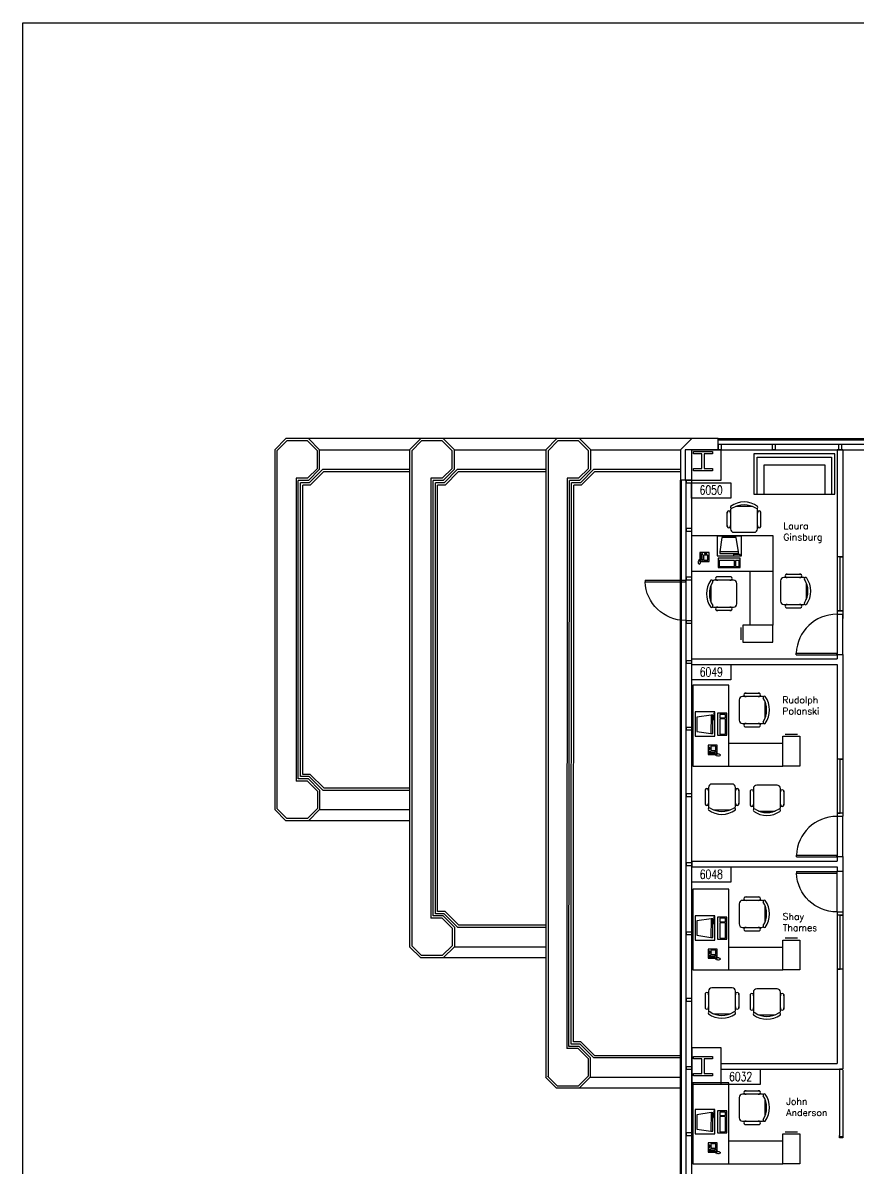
# Model space of a CAD drawing. Header units: inches. Extents: x 619 to 14864, y 611 to 3754.
# Drawn here: x 4397 to 5140, y 2735 to 3754 of the extents above; entities that cross this region are included whole.
import ezdxf
from ezdxf.enums import TextEntityAlignment as Align

# ---------------------------------------------------------------- set-up
doc = ezdxf.new("R2010")
doc.units = ezdxf.units.IN
doc.header["$MEASUREMENT"] = 0
doc.layers.get('0').update_dxf_attribs({"linetype": 'CONTINUOUS'})
for name, color, linetype in [('CHAIRS', 4, 'CONTINUOUS'), ('CPU', 6, 'CONTINUOUS'), ('E-B-FURR', 6, 'CONTINUOUS'), ('E-B-GLAZ', 8, 'CONTINUOUS'), ('E-B-MULL', 8, 'CONTINUOUS'), ('E-B-SHEL', 2, 'CONTINUOUS'), ('E-C-HEAD', 5, 'CONTINUOUS'), ('E-F-DOOR', 3, 'CONTINUOUS'), ('E-F-SILL', 8, 'CONTINUOUS'), ('E-F-TERR', 4, 'CONTINUOUS'), ('E-S-COLM', 8, 'CONTINUOUS'), ('EMPLOYEE', 1, 'CONTINUOUS'), ('Frame', 10, 'CONTINUOUS'), ('FURNITURE', 3, 'CONTINUOUS'), ('PANELS_201', 6, 'CONTINUOUS'), ('PHONES', 4, 'CONTINUOUS'), ('RMNUM', 40, 'CONTINUOUS')]:
    doc.layers.add(name, color=color, linetype=linetype)
doc.styles.add('ARCHITXT', font='simplex.shx')
doc.styles.add('ROMANS', font='romans', dxfattribs={"width": 0.75, "height": 8})

# ---------------------------------------------------------------- blocks, each defined once
blk = doc.blocks.new('DR-36')
for p, q in [((0, 36), (0, 0)), ((0, 36), (1.5, 36)), ((1.5, 36), (1.5, 0)), ((0, 0), (1.5, 0))]:
    blk.add_line(p, q)
blk.add_arc((0, 0), 36, 0, 87.6141)
blk = doc.blocks.new('RMNUM')
at = {"layer": 'RMNUM'}
blk.add_lwpolyline([(-16.33354, 6.674702), (18.388073, 6.674702), (18.388073, -6.982766), (-16.33354, -6.982766), (-16.33354, 6.674702)], dxfattribs=at)
at = {"layer": 'RMNUM', "style": 'ROMANS', "width": 0.75}
blk.add_attdef('NUMBER', text='', height=8, dxfattribs=at).set_placement((1.027267, 0.114097), align=Align.MIDDLE_CENTER)
blk = doc.blocks.new('RECTANG')
for p, q in [((1, 1), (0, 1)), ((0, 1), (0, 0)), ((1, 0), (1, 1)), ((0, 0), (1, 0))]:
    blk.add_line(p, q)
blk = doc.blocks.new('FNPHONE')
for p, q in [((-9.1, 0.2), (-9.7, 0)), ((-8.9, 0.6), (-9.5, 0.4)), ((-8.7, 1), (-9.3, 0.8)), ((-8.5, 1.4), (-9.1, 1.2)), ((-8.3, 1.8), (-8.9, 1.6)), ((-7.1, 0.6), (-7.5, -0.6)), ((-7.3, 6.5), (-7.3, 1.5)), ((-6.3, 6.5), (-6.3, 1.5)), ((-3.9, 4.8), (-3.9, 4.8)), ((-3.9, 3.9), (-3.9, 3.9)), ((-3.9, 3), (-3.9, 3)), ((-3.9, 2), (-3.9, 2)), ((-2.9, 4.8), (-2.9, 4.8)), ((-2.9, 3.9), (-2.9, 3.9)), ((-2.9, 3), (-2.9, 3)), ((-2.9, 2), (-2.9, 2)), ((-2, 4.8), (-2, 4.8)), ((-2, 3.9), (-2, 3.9)), ((-2, 3), (-2, 3)), ((-2, 2), (-2, 2)), ((-9.3, -0.2), (-9.9, -0.4)), ((-9.3, -0.6), (-9.9, -0.8)), ((-9.3, -1), (-9.9, -1.2)), ((-9.3, -1.4), (-9.9, -1.6)), ((-9.1, -1.8), (-9.7, -2)), ((-8.9, -2.2), (-9.5, -2.4)), ((-8.4, -2.5), (-9, -2.7)), ((-7.9, -2), (-8.5, -2.2)), ((-7.7, -1.6), (-8.3, -1.8)), ((-7.5, -1.2), (-8.1, -1.4)), ((-7.3, -0.8), (-7.9, -1))]:
    blk.add_line(p, q)
for centre, start, end in [((-6.8, 6.5), 298.4915, 241.5085), ((-6.8, 1.5), 118.4915, 61.5085)]:
    blk.add_arc(centre, 1.05, start, end)
for p, xscale, yscale, zscale in [((-8.2, 0), 8.20528234483245, 8.104073169521023, 8.20528234483245), ((-4.8, 1.3), 3.75, 4.375, 3.75), ((-4, 6.7), 2.03125, 0.46875, 2.03125)]:
    blk.add_blockref('RECTANG', p, dxfattribs=dict(xscale=xscale, yscale=yscale, zscale=zscale))
blk = doc.blocks.new('DESK3')
for p, q in [((72, 0), (0, 0)), ((0, 0), (0, -80)), ((72, -32), (72, 0)), ((0, -32), (72, -32)), ((20, -80), (20, -32)), ((0, -80), (20, -80))]:
    blk.add_line(p, q)
blk = doc.blocks.new('FC15X27A')
for p, q in [((7.53125, 0), (-7.53125, 0)), ((-7.53125, 0), (-7.53125, -26.5)), ((7.53125, -26.5), (7.53125, 0)), ((-7.53125, -26.5), (7.53125, -26.5)), ((-5.53125, -28.5), (5.53125, -28.5))]:
    blk.add_line(p, q)
blk = doc.blocks.new('IBMAT', base_point=(61, 306))
for p, q in [((75, 307), (75, 306)), ((81, 307), (75, 307)), ((81, 306), (81, 307))]:
    blk.add_line(p, q)
at = {"xscale": 21, "yscale": 17, "zscale": 21}
blk.add_blockref('RECTANG', (61, 306), dxfattribs=at)
blk = doc.blocks.new('KEYBOARD', base_point=(60, 294))
for p, xscale, yscale, zscale in [((60, 294), 19, 8, 19), ((61, 295), 13, 5, 13), ((75, 295), 3, 5, 3)]:
    blk.add_blockref('RECTANG', p, dxfattribs=dict(xscale=xscale, yscale=yscale, zscale=zscale))
blk = doc.blocks.new('COMPUTER')
for p, q in [((-6.6, 16.2), (-8.5, 3.5)), ((6.1, 16.2), (-6.6, 16.2)), ((8, 3.5), (6.1, 16.2)), ((-8.5, 3.5), (-8.5, 2)), ((8, 3.5), (-8.5, 3.5)), ((-8.5, 2), (8, 2)), ((8, 2), (8, 3.5))]:
    blk.add_line(p, q)
at = {"xscale": 1.033846153846154, "yscale": 1.033846153846154, "zscale": 1.033846153846154}
for name, p in [('IBMAT', (-10.9, 0)), ('KEYBOARD', (-10, -10.5))]:
    blk.add_blockref(name, p, dxfattribs=at)
blk = doc.blocks.new('CHAIR7')
for p, q in [((20, 12), (3, 12)), ((5.1, 15), (17.9, 15)), ((0, 9), (0, -9)), ((23, -7.4), (23, 7.4)), ((3, -12), (20, -12)), ((5.1, -15), (17.9, -15))]:
    blk.add_line(p, q)
for centre, radius, start, end in [((3, 9), 3, 90, 180), ((5.6, 13.5), 1.56, 73.7398, 286.2602), ((17.4, 13.5), 1.56, 253.7398, 106.2602), ((20, 9), 3, 62.4156, 90), ((22.3, 11.1), 1.1, 53.3099, 212.0274), ((4.8, 0), 19.6, 327.5758, 32.4242), ((7, 0), 20, 323.1301, 36.8699), ((3, -9), 3, 180, 270), ((5.6, -13.5), 1.56, 73.7398, 286.2602), ((17.4, -13.5), 1.56, 253.7398, 106.2602), ((20, -9), 3, 270, 297.5844), ((22.3, -11.1), 1.1, 147.9726, 306.6901)]:
    blk.add_arc(centre, radius, start, end)
blk = doc.blocks.new('SOFA2')
for p, q in [((-36, 0), (-36, -36)), ((36, 0), (-36, 0)), ((36, -36), (36, 0)), ((-33, -36), (-33, -3)), ((-33, -3), (33, -3)), ((-27, -36), (-27, -10)), ((-27, -10), (27, -10)), ((27, -10), (27, -36)), ((33, -3), (33, -36)), ((-36, -36), (36, -36))]:
    blk.add_line(p, q)

msp = doc.modelspace()

# ---------------------------------------------------------------- linework, layer by layer
at = {"layer": 'E-B-FURR'}
for p, q in [((5016.2, 3374), (5348.2, 3374)), ((5121.7, 3374), (5121.7, 3224)), ((5126.7, 3374), (5121.7, 3374)), ((5126.7, 3374), (5126.7, 3224)), ((4992.3, 2716), (4992.3, 3347)), ((5121.7, 3230.8), (5126.7, 3230.8)), ((5121.7, 3227.8), (5126.7, 3227.8)), ((5121.7, 3191.8), (5121.7, 3188)), ((5121.7, 3191.8), (5126.7, 3191.8)), ((5126.7, 3191.8), (5126.7, 3048.1)), ((4992.3, 3188), (5121.7, 3188)), ((4992.3, 3182.9), (4992.3, 3187.9)), ((4992.3, 3183), (5121.7, 3183)), ((5121.7, 3183), (5121.7, 3048.1)), ((5121.7, 3048.1), (5126.7, 3048.1)), ((4992.3, 3008), (5121.7, 3008)), ((4992.3, 3007.9), (4992.3, 3002.9)), ((5121.7, 3012.1), (5126.7, 3012.1)), ((5121.7, 3012.1), (5121.7, 3008)), ((5126.7, 3012.1), (5126.7, 2999.1)), ((4992.3, 3003), (5121.7, 3003)), ((5121.7, 3003), (5121.7, 2999.1)), ((5121.7, 2999.1), (5126.7, 2999.1)), ((5121.6, 2963.1), (5126.6, 2963.1)), ((5121.7, 2963.1), (5121.7, 2828)), ((5121.7, 2963.1), (5126.7, 2963.1)), ((5126.7, 2963.1), (5126.7, 2823)), ((5018.3, 2828), (5121.7, 2828)), ((5018.3, 2823), (5126.7, 2823)), ((4992.3, 2809.7), (5018.3, 2809.7))]:
    msp.add_line(p, q, dxfattribs=at)
msp.add_lwpolyline([(5018.3, 3374), (4986.3, 3374), (4986.3, 3347), (5018.3, 3347)], close=True, dxfattribs=at)
for points in [[(5018.3, 2842), (4992.3, 2842), (4992.3, 2809.7)], [(5018.3, 2809.7), (5018.3, 2842)]]:
    msp.add_lwpolyline(points, dxfattribs=at)
at = {"layer": 'E-B-GLAZ'}
for p, q in [((5016.2, 3384), (5348.2, 3384)), ((5016.2, 3383), (5348.2, 3383)), ((5016.2, 3379), (5348.2, 3379)), ((4982.2, 2716), (4982.2, 3347.1)), ((4983.2, 2716), (4983.2, 3347.1)), ((4987.2, 2716), (4987.2, 3347)), ((4982.2, 2806), (4882.2, 2806))]:
    msp.add_line(p, q, dxfattribs=at)
for points in [[(5126.7, 3230.8), (5121.7, 3230.8), (5124.4, 3230.8), (5124.4, 3278.8), (5126.7, 3278.8), (5121.7, 3278.8)], [(5126.7, 3050.9), (5121.7, 3050.9), (5124.4, 3050.9), (5124.4, 3098.9), (5126.7, 3098.9), (5121.7, 3098.9)], [(5126.7, 2912.1), (5121.7, 2912.1), (5124.4, 2912.1), (5124.4, 2960.1), (5126.7, 2960.1), (5121.7, 2960.1)]]:
    msp.add_lwpolyline(points, dxfattribs=at)
at = {"layer": 'E-B-MULL'}
for points in [[(5018.3, 3379), (5018.3, 3374), (5016.1, 3374), (5016.1, 3379)], [(5066.5, 3379), (5066.5, 3374), (5064.2, 3374), (5064.2, 3379)], [(5125.5, 3379), (5125.5, 3374), (5123.2, 3374), (5123.2, 3379)], [(4987.2, 3344.8), (4992.2, 3344.8), (4992.2, 3347), (4987.2, 3347)], [(4987.2, 3301.8), (4992.2, 3301.8), (4992.2, 3304), (4987.2, 3304)], [(4987.2, 3258.5), (4992.2, 3258.5), (4992.2, 3260.8), (4987.2, 3260.8)], [(4987.2, 3219.8), (4992.2, 3219.8), (4992.2, 3222), (4987.2, 3222)], [(4987.2, 3184.2), (4992.2, 3184.2), (4992.2, 3186.4), (4987.2, 3186.4)], [(4987.2, 3124.9), (4992.2, 3124.9), (4992.2, 3127.1), (4987.2, 3127.1)], [(4987.2, 3065.7), (4992.2, 3065.7), (4992.2, 3067.9), (4987.2, 3067.9)], [(4987.2, 3004.3), (4992.2, 3004.3), (4992.2, 3006.5), (4987.2, 3006.5)], [(4987.2, 2942.8), (4992.2, 2942.8), (4992.2, 2945), (4987.2, 2945)], [(4987.2, 2883.6), (4992.2, 2883.6), (4992.2, 2885.9), (4987.2, 2885.9)], [(4987.2, 2822.9), (4992.2, 2822.9), (4992.2, 2825.2), (4987.2, 2825.2)], [(4987.2, 2764.1), (4992.2, 2764.1), (4992.2, 2766.3), (4987.2, 2766.3)]]:
    msp.add_lwpolyline(points, close=True, dxfattribs=at)
at = {"layer": 'E-B-SHEL'}
for p, q in [((4992.3, 3384), (4982.2, 3374)), ((5015.9, 3384), (4991.9, 3384)), ((5015.9, 3374), (5015.9, 3384)), ((4982.2, 3374), (4982.2, 3347.1)), ((5016.2, 3374), (4988.2, 3374)), ((5016.2, 3374), (4988.6, 3374)), ((4992.2, 3347.1), (4992.2, 3374)), ((4992.2, 3374), (5018.4, 3374)), ((4992.2, 3347.1), (4982.2, 3347.1))]:
    msp.add_line(p, q, dxfattribs=at)
at = {"layer": 'E-C-HEAD'}
for p, q in [((4987.2, 3222.4), (4987.2, 3258.4)), ((5121.7, 3227.4), (5121.7, 3191.4)), ((5126.7, 3191.4), (5126.7, 3227.4)), ((5121.6, 3047.8), (5121.6, 3011.8)), ((5126.6, 3011.8), (5126.6, 3047.8)), ((5121.7, 2962.9), (5121.7, 2998.9)), ((5126.7, 2998.9), (5126.7, 2962.9))]:
    msp.add_line(p, q, dxfattribs=at)
at = {"layer": 'E-F-SILL'}
msp.add_lwpolyline([(4992.2, 2819), (4992.2, 2819), (4992.2, 2819)], dxfattribs=at)
at = {"layer": 'E-F-TERR'}
for p, q in [((4621.2, 3374.1), (4631.1, 3384)), ((4631.1, 3384), (4621.2, 3374.1)), ((4651.1, 3384), (4631.1, 3384)), ((4651.1, 3384), (4631.1, 3384)), ((4641.6, 3384), (4631.1, 3384)), ((4752.4, 3384), (4646.8, 3384)), ((4661.2, 3374), (4651.2, 3384)), ((4741.2, 3374.1), (4751.1, 3384)), ((4751.1, 3384), (4741.2, 3374.1)), ((4761.6, 3384), (4751.1, 3384)), ((4771.1, 3384), (4751.1, 3384)), ((4771.1, 3384), (4751.1, 3384)), ((4992.3, 3384), (4766.7, 3384)), ((4781.2, 3374), (4771.2, 3384)), ((4872.3, 3384), (4862.4, 3374.1)), ((4862.4, 3374.1), (4872.3, 3384)), ((4892.3, 3384), (4872.3, 3384)), ((4892.3, 3384), (4872.3, 3384)), ((4882.8, 3384), (4872.3, 3384)), ((4902.4, 3374), (4892.4, 3384)), ((4621.2, 3374.1), (4621.2, 3053.9)), ((4632, 3382), (4623.2, 3373.2)), ((4623.2, 3373.2), (4623.2, 3054.8)), ((4650.4, 3382), (4632, 3382)), ((4659.2, 3373.2), (4650.4, 3382)), ((4659.2, 3357.5), (4659.2, 3373.2)), ((4661.2, 3374), (4741.2, 3374)), ((4661.2, 3356.7), (4661.2, 3374)), ((4741.2, 3374.1), (4741.2, 2931.9)), ((4751.9, 3382), (4743.2, 3373.2)), ((4743.2, 3373.2), (4743.2, 2932.8)), ((4770.3, 3382), (4751.9, 3382)), ((4779.2, 3373.2), (4770.3, 3382)), ((4779.2, 3357.5), (4779.2, 3373.2)), ((4781.2, 3374), (4862.4, 3374)), ((4781.2, 3356.7), (4781.2, 3374)), ((4862.4, 3374.1), (4862.4, 2815.6)), ((4873.1, 3382), (4864.4, 3373.2)), ((4864.4, 3373.2), (4864.4, 2816.4)), ((4891.5, 3382), (4873.1, 3382)), ((4900.4, 3373.2), (4891.5, 3382)), ((4900.4, 3357.5), (4900.4, 3373.2)), ((4902.4, 3374), (4982.3, 3374)), ((4902.4, 3356.7), (4902.4, 3374)), ((4650.4, 3348.7), (4659.2, 3357.5)), ((4651.2, 3346.7), (4661.2, 3356.7)), ((4652, 3344.7), (4664, 3356.7)), ((4652.9, 3342.7), (4664.9, 3354.7)), ((4664, 3356.7), (4741.2, 3356.7)), ((4664.9, 3354.7), (4741.2, 3354.7)), ((4770.3, 3348.7), (4779.2, 3357.5)), ((4771.2, 3346.7), (4781.2, 3356.7)), ((4772, 3344.7), (4784, 3356.7)), ((4772.8, 3342.7), (4784.8, 3354.7)), ((4784, 3356.7), (4862.4, 3356.7)), ((4784.8, 3354.7), (4862.4, 3354.7)), ((4891.5, 3348.7), (4900.4, 3357.5)), ((4892.4, 3346.7), (4902.4, 3356.7)), ((4893.2, 3344.7), (4905.2, 3356.7)), ((4894, 3342.7), (4906, 3354.7)), ((4905.2, 3356.7), (4982.2, 3356.7)), ((4906, 3354.7), (4982.2, 3354.7)), ((4640.2, 3348.7), (4640.2, 3079.3)), ((4650.4, 3348.7), (4640.2, 3348.7)), ((4642.2, 3081.3), (4642.2, 3346.7)), ((4651.2, 3346.7), (4642.2, 3346.7)), ((4644.2, 3083.3), (4644.2, 3344.7)), ((4652, 3344.7), (4644.2, 3344.7)), ((4646.2, 3085.3), (4646.2, 3342.7)), ((4652.9, 3342.7), (4646.2, 3342.7)), ((4760.2, 3348.7), (4760.2, 2957.3)), ((4770.3, 3348.7), (4760.2, 3348.7)), ((4762.2, 2959.3), (4762.2, 3346.7)), ((4771.2, 3346.7), (4762.2, 3346.7)), ((4764.2, 2961.3), (4764.2, 3344.7)), ((4772, 3344.7), (4764.2, 3344.7)), ((4766.2, 2963.3), (4766.2, 3342.7)), ((4772.8, 3342.7), (4766.2, 3342.7)), ((4881.4, 3348.7), (4881.1, 2841.3)), ((4891.5, 3348.7), (4881.4, 3348.7)), ((4883, 2843.3), (4883.4, 3346.7)), ((4892.4, 3346.7), (4883.4, 3346.7)), ((4885, 2845.3), (4885.4, 3344.7)), ((4893.2, 3344.7), (4885.4, 3344.7)), ((4887, 2847.3), (4887.4, 3342.7)), ((4894, 3342.7), (4887.4, 3342.7)), ((4650.4, 3079.3), (4640.2, 3079.3)), ((4651.2, 3081.3), (4642.2, 3081.3)), ((4652, 3083.3), (4644.2, 3083.3)), ((4652.9, 3085.3), (4646.2, 3085.3)), ((4650.4, 3079.3), (4659.2, 3070.5)), ((4651.2, 3081.3), (4661.2, 3071.3)), ((4652, 3083.3), (4664, 3071.3)), ((4652.9, 3085.3), (4664.9, 3073.3)), ((4659.2, 3070.5), (4659.2, 3054.8)), ((4661.2, 3071.3), (4661.2, 3054)), ((4664, 3071.3), (4741.2, 3071.3)), ((4664.9, 3073.3), (4741.2, 3073.3)), ((4621.2, 3053.9), (4631.1, 3044)), ((4631.1, 3044), (4621.2, 3053.9)), ((4632, 3046), (4623.2, 3054.8)), ((4659.2, 3054.8), (4650.4, 3046)), ((4661.2, 3054), (4651.2, 3044)), ((4661.2, 3054), (4741.2, 3054)), ((4651.1, 3044), (4631.1, 3044)), ((4651.1, 3044), (4631.1, 3044)), ((4641.6, 3044), (4631.1, 3044)), ((4650.4, 3046), (4632, 3046)), ((4741.2, 3044), (4646.8, 3044)), ((4770.3, 2957.3), (4760.2, 2957.3)), ((4771.2, 2959.3), (4762.2, 2959.3)), ((4772, 2961.3), (4764.2, 2961.3)), ((4772.8, 2963.3), (4766.2, 2963.3)), ((4770.3, 2957.3), (4779.2, 2948.5)), ((4771.2, 2959.3), (4781.2, 2949.3)), ((4772, 2961.3), (4784, 2949.3)), ((4772.8, 2963.3), (4784.8, 2951.3)), ((4779.2, 2948.5), (4779.2, 2932.8)), ((4781.2, 2949.3), (4781.2, 2932)), ((4784, 2949.3), (4862.4, 2949.3)), ((4784.8, 2951.3), (4862.4, 2951.3)), ((4751.1, 2922), (4741.2, 2931.9)), ((4751.9, 2924), (4743.2, 2932.8)), ((4779.2, 2932.8), (4770.3, 2924)), ((4781.2, 2932), (4771.2, 2922)), ((4781.2, 2932), (4862.4, 2932)), ((4771.1, 2922), (4751.1, 2922)), ((4771.1, 2922), (4751.1, 2922)), ((4770.3, 2924), (4751.9, 2924)), ((4862.4, 2922), (4766.7, 2922)), ((4892, 2843.3), (4883, 2843.3)), ((4892.9, 2845.3), (4885, 2845.3)), ((4893.7, 2847.3), (4887, 2847.3)), ((4892, 2843.3), (4902, 2833.3)), ((4892.9, 2845.3), (4904.9, 2833.3)), ((4893.7, 2847.3), (4905.7, 2835.3)), ((4891.2, 2841.3), (4881.1, 2841.3)), ((4891.2, 2841.3), (4900, 2832.5)), ((4902, 2833.3), (4902, 2816)), ((4904.9, 2833.3), (4983.3, 2833.3)), ((4905.7, 2835.3), (4983.3, 2835.3)), ((4900, 2832.5), (4900, 2816.8)), ((4872, 2806), (4862, 2815.9)), ((4872.8, 2808), (4864, 2816.7)), ((4900, 2816.8), (4891.2, 2808)), ((4902, 2816), (4892, 2806)), ((4902, 2816), (4983.3, 2816)), ((4892, 2806), (4872, 2806)), ((4892, 2806), (4872, 2806)), ((4891.2, 2808), (4872.8, 2808)), ((4983.3, 2806), (4887.6, 2806))]:
    msp.add_line(p, q, dxfattribs=at)
at = {"layer": 'E-S-COLM'}
for points in [[(4993.8, 3370.5), (4993.8, 3372.5), (5010.8, 3372.5), (5010.8, 3370.5), (5003.3, 3370.5), (5003.3, 3357.5), (5010.8, 3357.5), (5010.8, 3355.5), (4993.8, 3355.5), (4993.8, 3357.5), (5001.3, 3357.5), (5001.3, 3370.5)], [(4993.7, 2832.2), (4993.7, 2834.2), (5010.7, 2834.2), (5010.7, 2832.2), (5003.2, 2832.2), (5003.2, 2819.2), (5010.7, 2819.2), (5010.7, 2817.2), (4993.7, 2817.2), (4993.7, 2819.2), (5001.2, 2819.2), (5001.2, 2832.2)]]:
    msp.add_lwpolyline(points, close=True, dxfattribs=at)
at = {"layer": 'Frame', "lineweight": -3}
msp.add_lwpolyline([(4397.2, 3753.9), (7341.3, 3753.9), (7341.3, 610.7), (4397.2, 610.7)], close=True, dxfattribs=at)
at = {"layer": 'PANELS_201', "linetype": 'Continuous'}
for points in [[(5126.7, 2823), (5123.7, 2823), (5123.7, 2823.2), (5126.7, 2823.2), (5126.7, 2823)], [(5123.7, 2822), (5123.7, 2764)], [(5126.7, 2822), (5126.7, 2764)], [(5126.7, 2764), (5126.7, 2763), (5126.7, 2762), (5123.7, 2762), (5123.7, 2764)], [(5123.7, 2763), (5126.7, 2763)]]:
    msp.add_lwpolyline(points, dxfattribs=at)

# ---------------------------------------------------------------- block references
for p, values in [((5008.5, 3338.1), {'NUMBER': '6050'}), ((5008.6, 3176.3), {'NUMBER': '6049'}), ((5008.6, 2996.3), {'NUMBER': '6048'}), ((5034.7, 2816.3), {'NUMBER': '6032'})]:
    msp.add_blockref('RMNUM', p).add_auto_attribs(values)
at = {"layer": 'CHAIRS', "lineweight": -3}
for p, rotation in [((5038.8, 3300.7), 90), ((5032.3, 3246), 180), ((5019.1, 3076.7), 270), ((5059.1, 3075.7), 270), ((5019.1, 2895.3), 270), ((5059.1, 2894.4), 270)]:
    msp.add_blockref('CHAIR7', p, dxfattribs=dict(at, rotation=rotation))
for p in [(5071.2, 3248.4), (5034.5, 3142.6), (5034.5, 2961.2), (5034.5, 2788.8)]:
    msp.add_blockref('CHAIR7', p, dxfattribs=at)
at = {"layer": 'CPU', "lineweight": -3}
msp.add_blockref('COMPUTER', (5025.7, 3279.8), dxfattribs=at)
at = {"layer": 'CPU', "lineweight": -3, "rotation": 89.84054487573727}
for p in [(5012.9, 3130.1), (5012.9, 2948.7), (5012.9, 2776.3)]:
    msp.add_blockref('COMPUTER', p, dxfattribs=at)
at = {"layer": 'E-F-DOOR', "xscale": -1, "rotation": 90}
for p in [(4986.7, 3258.2), (5121.4, 2998.9)]:
    msp.add_blockref('DR-36', p, dxfattribs=at)
at = {"layer": 'E-F-DOOR', "rotation": 90}
for p in [(5121.2, 3191.7), (5121.3, 3011.9)]:
    msp.add_blockref('DR-36', p, dxfattribs=at)
at = {"layer": 'FURNITURE', "lineweight": -3}
msp.add_blockref('SOFA2', (5083.6, 3370.6), dxfattribs=at)
at = {"layer": 'FURNITURE', "lineweight": -3, "xscale": -1}
for name, p, rotation in [('DESK3', (5064.3, 3297.9), 359.9950299738794), ('FC15X27A', (5080.9, 3092.7), 180), ('FC15X27A', (5080.9, 2911.3), 180), ('FC15X27A', (5080.9, 2738.9), 180)]:
    msp.add_blockref(name, p, dxfattribs=dict(at, rotation=rotation))
at = {"layer": 'FURNITURE', "lineweight": -3}
for name, p, rotation in [('FC15X27A', (5064.3, 3210.4), 270), ('DESK3', (4993.3, 3092.7), 89.99502997387958), ('DESK3', (4993.3, 2911.3), 89.99502997387958), ('DESK3', (4993.3, 2738.9), 89.99502997387958)]:
    msp.add_blockref(name, p, dxfattribs=dict(at, rotation=rotation))
at = {"layer": 'PHONES', "lineweight": -3}
msp.add_blockref('FNPHONE', (5007.6, 3274.7), dxfattribs=at)
at = {"layer": 'PHONES', "lineweight": -3, "rotation": 90}
for p in [(5014.9, 3111.3), (5014.9, 2929.9), (5014.9, 2757.5)]:
    msp.add_blockref('FNPHONE', p, dxfattribs=at)

# ---------------------------------------------------------------- texts
at = {"layer": 'EMPLOYEE', "lineweight": -3, "char_height": 6, "attachment_point": 1, "style": 'ARCHITXT'}
for s, insert, width in [('\\A1;Laura\\PGinsburg', (5073.8, 3309.4), 33.004), ('\\A1;Rudolph\\PPolanski', (5072.9, 3154.6), 30.467), ('\\A1;Shay\\PThames', (5073.2, 2961.8), 29.759), ('\\A1;John\\PAnderson', (5076.4, 2797.4), 35.329)]:
    msp.add_mtext(s, dxfattribs=dict(at, insert=insert, width=width))

doc.saveas('drawing.dxf')
